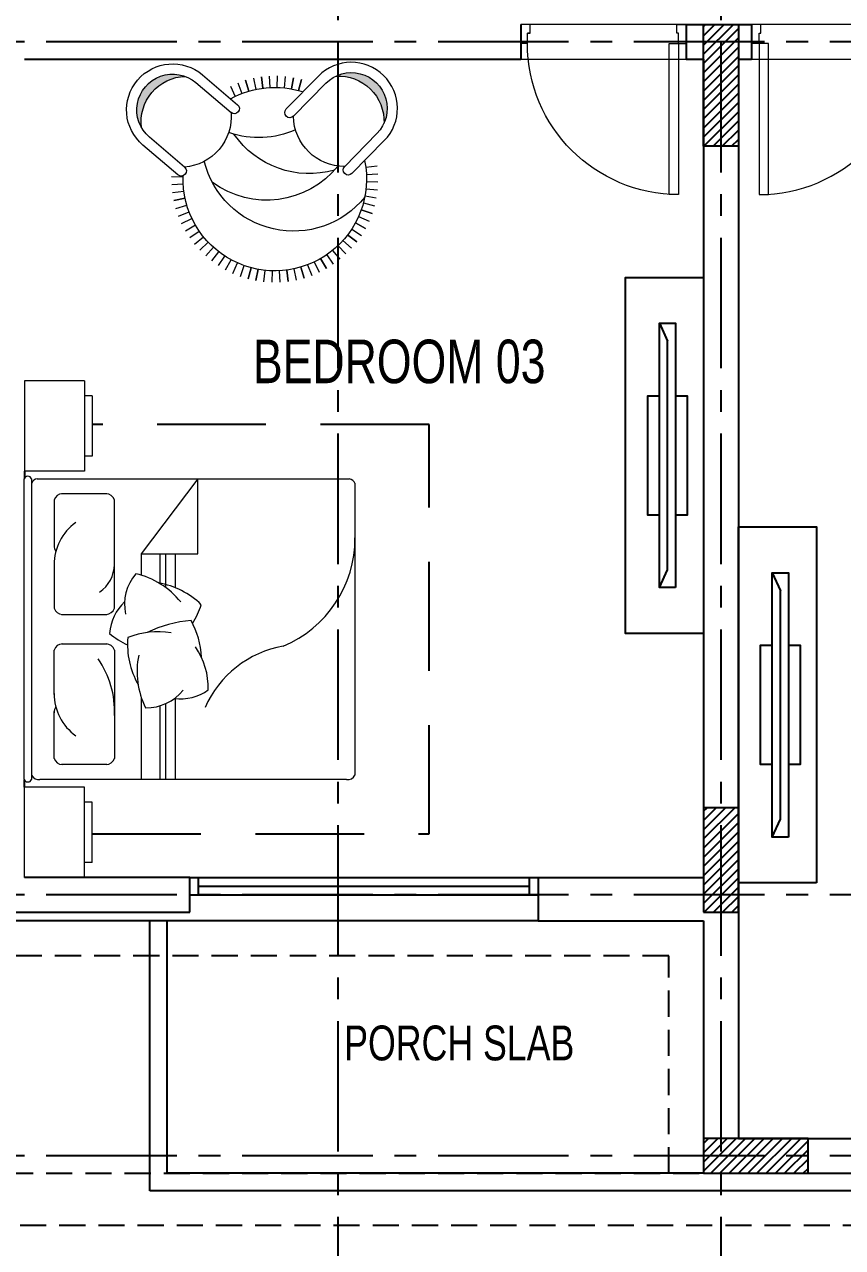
# Model space of a CAD drawing. Header units: centimetres. Extents: x 7997 to 116674, y 1017 to 13844.
# Drawn here: x 95755 to 96225, y 8644 to 9347 of the extents above; entities that cross this region are included whole.
import ezdxf
from ezdxf.enums import TextEntityAlignment as Align

# ---------------------------------------------------------------- set-up
doc = ezdxf.new("R2010")
doc.units = ezdxf.units.CM
doc.header["$LTSCALE"] = 200
for name, pattern in [('A-106-Typical Floor Plan$0$HIDDEN', [0.375, 0.25, -0.125]), ('B_PLN_FR$0$B_PLN_FR$0$HIDDEN2', [0.1875, 0.125, -0.0625]), ('CENTER2', [1.125, 0.75, -0.125, 0.125, -0.125])]:
    doc.linetypes.add(name, pattern=pattern)
for name, color, linetype in [('AXIS', 9, 'CENTER2'), ('COL', 1, 'Continuous'), ('DIM', 11, 'Continuous'), ('LOGO', 6, 'Continuous'), ('WINDOR', 6, 'Continuous'), ('Z-RUBBER', 8, 'Continuous')]:
    doc.layers.add(name, color=color, linetype=linetype)
for name, color, linetype, lineweight in [('FIXT', 33, 'Continuous', 15), ('FIXTURE', 6, 'Continuous', 13), ('HAT', 8, 'Continuous', 9), ('TEXT', 6, 'Continuous', 18), ('WALL', 3, 'Continuous', 25)]:
    doc.layers.add(name, color=color, linetype=linetype, lineweight=lineweight)
doc.styles.add('style8', font='swisscl.ttf', dxfattribs={"width": 0.8})
pattern_1 = [(45, (-33014.81163652129, -54636.48480977972), (-2.651650429449553, 2.651650429449553), [])]

# ---------------------------------------------------------------- blocks, each defined once
blk = doc.blocks.new('S-TABLE')
for p, q in [((-0.3999999999941792, 0.5999999999985448), (0, 0.5999999999985448)), ((-0.3999999999941792, 0), (-0.3999999999941792, 0.5999999999985448)), ((0, 0), (0, 0.5999999999985448)), ((-0.4499999999970897, 0.0999999999985448), (-0.4499999999970897, 0.5)), ((-0.4499999999970897, 0.5), (-0.3999999999941792, 0.5)), ((-0.4499999999970897, 0.0999999999985448), (-0.3999999999941792, 0.0999999999985448)), ((-0.3999999999941792, 0), (0, 0))]:
    blk.add_line(p, q)
blk = doc.blocks.new('D-BED')
for p, q in [((-2.200000000004365, 0.0296591901569627), (-2.200000000004365, 1.970340809893968)), ((-2.144122739780868, 2), (-0.1052614301006542, 2)), ((-1.004110141257114, 1.45797325780586), (-1.004110141257114, 2)), ((-0.9403075372902094, 1.496205360868771), (-0.9403075372902094, 2)), ((-0.9020257847514584, 1.510441343212733), (-0.9020257847514584, 2)), ((-0.7794001579968608, 1.454993892359198), (-0.7794001579968608, 2)), ((-0.0500000000029104, 0), (-0.0500000000029104, 2)), ((0, 2), (0, 0)), ((-0.550236540293554, 1.900000000001455), (-0.2497634597093565, 1.900000000001455)), ((-0.5999999999985448, 1.139133079159363), (-0.5999999999985448, 1.859477638739917)), ((-0.2000000000043656, 1.859477638739917), (-0.2000000000043656, 1.548137141246114)), ((-0.2000000000043656, 1.433799820653803), (-0.2000000000043656, 1.139133079159363)), ((-0.2497634597093565, 1.098610717890549), (-0.550236540293554, 1.098610717890549)), ((-0.2497634597093565, 0.9013892821094484), (-0.550236540293554, 0.9013892821094484)), ((-0.5999999999985448, 0.8608669208479112), (-0.5999999999985448, 0.1405223612673581)), ((-0.2000000000043656, 0.5662001793461969), (-0.2000000000043656, 0.8608669208479112)), ((-1.004110141257114, 0.5), (-1.004110141257114, 0.7241065283524222)), ((-0.9403075372902094, 0.4999969072305249), (-0.9403075372902094, 0.7225387809594395)), ((-0.9020257847514584, 0.4999969072305249), (-0.9020257847514584, 0.6968358246449498)), ((-0.7794001579968608, 0.5), (-0.7794001579968608, 0.6413665078725899)), ((-0.7794001579968608, 0.5), (-1.156048161195939, 0.5)), ((-1.156048161195939, 0), (-0.7794001579968608, 0.5)), ((-1.156048161195939, 0.5), (-1.156048161195939, 0)), ((-0.2000000000043656, 0.1405223612673581), (-0.2000000000043656, 0.4518628587611603)), ((-0.550236540293554, 0.1000000000058208), (-0.2497634597093565, 0.1000000000058208)), ((-0.0864165810562554, 0), (-2.162967588832543, 0))]:
    blk.add_line(p, q)
for centre, radius, start, end in [((-2.153545164350362, 1.950286281971784), 0.0505987731466134, 79.26782164191184, 156.6501681198307), ((-0.0958390055675409, 1.950286281971784), 0.0505987731466134, 25.05101105941295, 100.7321783133108), ((-0.0250857232531416, 1.989322784356772), 0.0272634635576273, 23.05601889648801, 155.6766736105156), ((-0.5456762278336103, 1.843582538225745), 0.0566014703240325, 89.9790697955922, 163.6905583505706), ((-0.2543237721693003, 1.843582538225745), 0.0566014703240325, 16.30944164942934, 90.0209302044078), ((-0.5392555298822117, 1.431256473457323), 0.3392650632933853, 359.5704702871321, 54.82183460325384), ((0.0028765415481757, 1.54308634904737), 0.6036503293858441, 177.0986357102321, 214.9928674133331), ((-0.2589121927667293, 1.55202234759781), 0.0590401667097059, 323.6373213135053, 3.773141524377622), ((-1.845516444111126, 1.802295614455941), 0.7003558551291384, 280.0785794893235, 336.3409724393954), ((-0.8119648345091262, 1.209670466138049), 0.3139651178971283, 89.24457390701164, 141.5516774904601), ((-1.294820680006521, 1.28166292305832), 0.5437848282432931, 348.4974878101478, 26.41876480915569), ((-0.7420842482461012, 1.391516514784596), 0.4824739334607333, 178.4410502165041, 214.5709507839618), ((-1.03641684714239, 1.137309629790252), 0.326797835611664, 83.40210271824644, 125.1112043789023), ((-1.237259178640669, 1.097838695757672), 0.5499844615575792, 355.6335778208581, 29.34086905364096), ((-0.639713589458552, 1.206985144272039), 0.5395181823987202, 182.1735675704617, 209.3625409748056), ((-0.5456762278336103, 1.15502817966626), 0.0566014703240325, 196.3094416494293, 270.0209302044079), ((-0.2543237721693003, 1.15502817966626), 0.0566014703240325, 269.9790697955921, 343.6905583505707), ((-1.425920627509185, 0.3979130380248534), 0.7740912972682245, 112.5643133294184, 180.3180293566867), ((-0.8857501300881268, 0.6646953693270917), 0.4824739334607333, 48.87024920552481, 65.7142740479503), ((-1.187290836620376, 1.789309660904109), 0.8511932867485258, 275.1414564728467, 295.6761660620291), ((-0.8912223481820547, 1.566500327331596), 0.5491735313980942, 260.9335713084909, 291.6209920632973), ((-0.8942033930798061, 1.053515843959758), 0.326797835611664, 313.831301707264, 355.5404033679192), ((-0.6558603318771931, 0.6681865269420088), 0.5491735313980942, 147.7175785551042, 162.0501910523178), ((-0.2955055579004693, 0.7544708583445754), 0.8511932867485258, 165.8328568121755, 166.1053650510524), ((-0.9814078554845764, 0.8344035934060228), 0.3139651178971283, 319.6737728960366, 11.98087647948005), ((-0.5456762278336103, 0.8449718203410157), 0.0566014703240325, 89.9790697955922, 163.6905583505706), ((-0.2543237721693003, 0.8449718203410157), 0.0566014703240325, 16.30944164942934, 90.0209302044078), ((-0.7966862490502536, 1.233476960253028), 0.5499844615575792, 226.0627768098749, 259.7700680426641), ((-0.6183190773954266, 1.160745776709518), 0.5437848282432931, 218.926686799167, 256.8479637981712), ((-0.379306033035391, 0.5695543373876717), 0.2206943872145867, 123.5356910376508, 179.8881861354626), ((-0.5392555298822117, 0.5687435265499518), 0.3392650632933853, 305.1781653967461, 0.4295297128679274), ((-0.2589121927667293, 0.4479776524094632), 0.0590401667097059, 356.2268584756224, 36.3626786864946), ((-0.5456762278336103, 0.1564174617742537), 0.0566014703240325, 196.3094416494293, 270.0209302044079), ((-0.2543237721693003, 0.1564174617742537), 0.0566014703240325, 269.9790697955921, 343.6905583505707), ((-2.153545164350362, 0.0497137180354912), 0.0505987731466134, 203.3498318344088, 259.2678217461712), ((-0.0958390055675409, 0.0497137180354912), 0.0505987731466134, 279.1793532850785, 334.9489889405871), ((-0.0250857232531416, 0.0106772156505031), 0.0272634635576273, 204.3233263894844, 336.943981103512)]:
    blk.add_arc(centre, radius, start, end)
blk = doc.blocks.new('A$C5A9275AE')
for p, q in [((15.8285633003029, 69.39578830605024, 0.0853813218464351), (17.41894800814725, 69.39578830605024, 0.0853813218464351)), ((88.46626131134644, 69.39578830605024, 0.0853813218464351), (86.83878771619447, 69.39578830605024, 0.0853813218464351))]:
    blk.add_line(p, q)
at = {"color": 4, "linetype": 'B_PLN_FR$0$B_PLN_FR$0$HIDDEN2', "elevation": 0.0853813218464351}
blk.add_lwpolyline([(5.101290573140432, 53.85033376075444), (5.101290573140432, -23.57764691118791), (99.19353403849482, -23.57764691118791), (99.19353403849482, 53.85033376075444)], dxfattribs=at)
at = {"layer": 'FIXTURE', "yscale": 34.54545454531055, "zscale": 34.54545454531055}
for name, p, xscale, rotation in [('S-TABLE', (-4.89870942683774, 69.39578830605024, 0.0853813218464351), -34.54545454531055, 270), ('D-BED', (86.6928668520336, 69.47368259594077, 0.0853813218464351), 34.54545454531055, 90), ('S-TABLE', (109.193534038473, 69.39578830605024, 0.0853813218464351), 34.54545454531055, 90)]:
    blk.add_blockref(name, p, dxfattribs=dict(at, xscale=xscale, rotation=rotation))
blk = doc.blocks.new('tv')
at = {"layer": 'DIM'}
for p, q in [((36173.43591105189, 35925.42571402519), (36168.77462219247, 35915.11354154851)), ((36168.77462219246, 35915.11354154851), (36168.77462219247, 35783.89032183679)), ((36173.43591105189, 35773.57814936013), (36168.77462219247, 35783.89032183681))]:
    blk.add_line(p, q, dxfattribs=at)
blk.add_lwpolyline([(36164.11333333304, 35925.42571402519), (36173.43591105189, 35925.42571402519), (36173.43591105189, 35773.57814936013), (36164.11333333304, 35773.57814936013)], close=True, dxfattribs=at)
for points in [[(36164.11333333304, 35815.20397162715), (36157.42487508336, 35815.20397162715), (36157.42487508336, 35883.79989175818), (36164.11333333304, 35883.79989175818)], [(36173.43591105189, 35883.79989175818), (36180.12436930158, 35883.79989175818), (36180.12436930158, 35815.20397162715), (36173.43591105189, 35815.20397162715)]]:
    blk.add_lwpolyline(points, dxfattribs=at)
blk = doc.blocks.new('A$C515B7EE7')
at = {"layer": 'LOGO'}
h = blk.add_hatch(color=256, dxfattribs=at)
edge = h.paths.add_edge_path()
edge.add_arc((1068.996779252804, 1140.564889319416), 251.2023685076275, -0.11032240583739394, 95.10446281001981, ccw=False)
edge.add_arc((1137.493622327951, 1215.308402943134), 197.5861093311401, -22.37898355899286, 117.373123963177)
edge = h.paths.add_edge_path()
edge.add_arc((1111.343178837094, 304.6732059632777), 251.2023685076287, -94.17817988057448, 1.0366053384943825, ccw=False)
edge.add_arc((1181.03937323179, 231.0467784559005), 197.5861093329136, 243.5531589652931, 383.3052664926251)
at = {"layer": 'FIXT'}
for p, q in [((552.0595191600733, 1298.644931696064), (576.2936770583328, 1240.246050707239)), ((576.2936770583328, 1240.246050707239), (552.0595191600733, 1298.644931696064)), ((613.5467107764271, 1254.016977536492), (593.9691820966837, 1314.13722437917)), ((651.7653602908249, 1264.822613855358), (636.9651628004794, 1326.293565237604)), ((690.7139949178963, 1272.596339322685), (680.782376756455, 1335.039006390783)), ((730.152483373764, 1277.290226337442), (725.1506762708013, 1340.319629280188)), ((769.8376742637774, 1278.875335525023), (769.7965160205204, 1342.102877115598)), ((809.5248951891845, 1277.341894155892), (814.4446395582054, 1340.377755574882)), ((820.1886584674066, 1161.514462426188), (991.8246878505452, 1348.803092462418)), ((472.5868265824683, 1182.078710401722), (435.3893123752205, 1233.206673852517)), ((472.5244040849502, 1258.054529770161), (505.5957969898882, 1204.165693440533)), ((505.5957969898882, 1204.165693440533), (472.5244040849502, 1258.054529770161)), ((540.2359364739386, 1223.594735709834), (511.4945610056457, 1279.912202326057)), ((412.2651267008914, 1130.491163941508), (367.5274000100035, 1175.170684083947)), ((400.3182360685023, 1205.521829867386), (441.4125365308428, 1157.469960192277)), ((441.4125365308428, 1157.469960192277), (400.3182360685023, 1205.521829867386)), ((360.7561572737177, 1070.102352927439), (309.5798094036581, 1107.233271693636)), ((385.3243005666009, 1101.308654897788), (337.218970607064, 1142.340361406154)), ((337.218970607064, 1142.340361406154), (385.3243005666009, 1101.308654897788)), ((1283.162556800788, 1081.813713422453), (1111.526527417096, 894.5250833831378)), ((262.9734025614744, 1031.067281259166), (319.3282400789321, 1002.399250319169)), ((319.3282400789321, 1002.399250319169), (262.9734025614744, 1031.067281259166)), ((338.7121676045062, 1037.064655276132), (284.7803210257262, 1070.065861836832)), ((289.0014679326559, 929.0489311816054), (228.855783896026, 948.5481722292607)), ((302.7238830595452, 966.319861810538), (244.2935009154025, 990.477969188476)), ((1311.2491617958, 949.252760923875), (1251.128914954752, 929.6752322440152)), ((1251.128914954752, 929.6752322440152), (1311.2491617958, 949.252760923875)), ((216.7554301580822, 905.5364015234518), (278.2455979405495, 890.816246110131)), ((278.2455979405495, 890.816246110131), (216.7554301580822, 905.5364015234518)), ((1323.405502656737, 906.2567802178673), (1261.934551274288, 891.4565827298211)), ((1261.934551274288, 891.4565827298211), (1323.405502656737, 906.2567802178673)), ((202.8441874417185, 817.332702141488), (265.8800488623383, 812.4129577702843)), ((265.8800488623383, 812.4129577702843), (202.8441874417185, 817.332702141488)), ((270.5225866071123, 851.8575238123303), (208.0670424057462, 861.7078389414819)), ((1269.708276743739, 852.5079481007997), (1332.150943807414, 862.4395662643365)), ((1274.402163756517, 813.0694596443791), (1337.431566699437, 818.0712667480693)), ((201.1190659056301, 772.6845786020276), (264.3466074938478, 772.7257368472056)), ((1275.987272941915, 773.3842687543365), (1339.214814532432, 773.4254269994562)), ((202.9023137377517, 728.038738853531), (265.9317166814872, 733.0405459572212)), ((208.1829366298916, 683.6704393390683), (270.6256036936247, 693.6020575008006)), ((1332.266838029289, 684.4021666600602), (1269.811293828039, 694.2524817892117)), ((1337.489692993666, 728.7773034600541), (1274.453831574938, 733.6970478312578)), ((1274.453831574938, 733.6970478312578), (1337.489692993666, 728.7773034600541)), ((216.9283777805686, 639.8532253818703), (278.3993291652587, 654.653422871721)), ((278.3993291652587, 654.653422871721), (216.9283777805686, 639.8532253818703)), ((229.0847186419123, 596.8572446777252), (289.2049654821458, 616.4347733575851)), ((289.2049654821458, 616.4347733575851), (229.0847186419123, 596.8572446777252)), ((1311.478096541628, 597.5618333722814), (1251.332412505377, 617.0610744205187)), ((1323.578450279572, 640.5736040780903), (1262.088282494893, 655.2937594931573)), ((1262.088282494893, 655.2937594931573), (1323.578450279572, 640.5736040780903)), ((244.5770113243489, 554.9475817432394), (302.9758923134359, 579.1817396373954)), ((263.3097406945017, 514.3826235885499), (319.6272073089203, 543.1239990548347)), ((1324.531199121295, 366.8789046404418), (1149.889894028282, 551.3683950728155)), ((1296.040379520011, 555.6320364130079), (1237.609997377818, 579.7901437892579)), ((285.1674132487678, 475.412466668291), (339.0562495800841, 508.4838595715119)), ((310.0152691660915, 438.2773749602493), (361.1432326147915, 475.4748891658382)), ((337.7001131492434, 403.2062986519886), (385.7519828217628, 444.3005991100217)), ((368.0512589323043, 370.4154625909287), (412.7307790732884, 415.1531892818748)), ((400.8815816084389, 340.1070331885712), (441.9132881204423, 388.2123631474678)), ((435.9886713179585, 312.467871987028), (473.1195900848543, 363.6442198553705)), ((473.1560811839008, 287.6683836090961), (506.1572877442522, 341.6002301856061)), ((512.1546617614513, 265.8614651442622), (540.8226927014766, 322.2163026623311)), ((552.743973831326, 247.1815634987433), (576.9020812059462, 305.6119456429151)), ((594.6737707896682, 231.7438464764855), (614.1730118377891, 291.889530513552)), ((637.685541495186, 219.6434927392402), (652.4056969097874, 281.1336605239776)), ((681.5141040789604, 210.9551049895235), (691.3644192057254, 273.4106491903658)), ((691.3644192057254, 273.4106491903658), (681.5141040789604, 210.9551049895235)), ((862.9062422451389, 279.7041427065269), (1037.547547335183, 95.21465227351291)), ((725.8892408783431, 205.7322500248556), (730.80898524847, 268.7681114439038)), ((770.5373644149222, 204.007128486468), (770.4962061716942, 267.234670076461)), ((815.1832041672023, 205.79037631955), (810.1813970617077, 268.8197792641004))]:
    blk.add_line(p, q, dxfattribs=at)
for points in [[(778.5689629025001, 1199.655802286929), (950.2049922872102, 1386.944432327466, -0.9999999999999492), (1324.78225236517, 1043.672373555426), (1153.146222978452, 856.3837435182068)], [(821.9085777027358, 240.8949637985788), (996.5498827951669, 56.40547336399322, 0.9999999999999492), (1365.528863661777, 405.6880835499032), (1190.887558568007, 590.1775739815203)]]:
    blk.add_lwpolyline(points, format="xyb", dxfattribs=at)
for centre, radius, start, end in [((1137.493622327514, 1215.308402941097), 197.5861093329373, 317.4970701996572, 137.4970701996573), ((1068.996779252804, 1140.564889319416), 251.2023685076378, 359.8896775941751, 95.10446281010103), ((770.1669402206608, 773.0550028022262), 505.8204398923193, 81.38481571980776, 275.1588204015551), ((983.3653543191613, 887.2239749004366), 505.8204398925868, 132.0003894171105, 259.2533033810042), ((799.3788106849242, 1180.585132356558), 28.22658704756244, 137.4970701996573, 317.4970701996572), ((1099.352282462263, 1173.688707380497), 279.4289555551999, 182.4970702008753, 272.4970701922641), ((1161.857037582929, 748.2355271434062), 505.8204398925868, 131.8746374862235, 219.1709492568654), ((1295.725756095984, 991.4651891515823), 505.8204398925868, 167.1011909215076, 238.2866004276468), ((770.1669402206608, 773.0550028022262), 505.8204398923193, 334.2530404793155, 20.95231626076272), ((1508.924170196726, 723.4160514828982), 505.8204398925868, 159.3687630517826, 201.4774869167738), ((1132.336375200015, 875.454413452826), 28.22658704756244, 137.4970701996573, 317.4970701996572), ((1142.23019432064, 272.0444429962081), 279.4289555552, 88.42921272517324, 178.4292127299889), ((1170.388726301462, 570.7729845276917), 28.22658704756245, 43.42921272660686, 223.4292127266068), ((1181.03937323179, 231.0467784559005), 197.5861093329373, 223.4292127266068, 43.42921272660686), ((842.4074099758582, 260.2995532533969), 28.22658704756245, 43.42921272660686, 223.4292127266068), ((1111.343178837065, 304.6732059632777), 251.2023685076378, 265.821820115658, 1.036605337963903)]:
    blk.add_arc(centre, radius, start, end, dxfattribs=at)
blk = doc.blocks.new('A$C414D25BB')
at = {"layer": 'Z-RUBBER', "ltscale": 0.05}
h = blk.add_hatch(dxfattribs=at)
h.set_pattern_fill('ANSI31', color=256, scale=0.9999999999999999, style=0)
h.set_pattern_definition([(45, (-21734.03029462595, -7392.247528867247), (-0.08838834764831843, 0.08838834764831845), [])])
h.paths.add_polyline_path([(0.1139906839840705, 0.06178984312953162, -5.138732829033955), (0.1154906839842056, 0.06178984312953162), (0.1154906839842056, 0.06028984312955998), (0.116240683984131, 0.06028984312955998), (0.1154906839842056, 0.0581438927513318), (0.116240683984131, 0.0581438927513318), (0.1147406839841665, 0.05564389275132697), (0.1132406839841451, 0.0581438927513318), (0.1139906839840705, 0.0581438927513318), (0.1132406839841451, 0.06028984312955998), (0.1139906839840705, 0.06028984312955998)])
at = {"layer": 'FIXTURE'}
for p, q in [((0.8572406839844007, 0.9156438927511701), (0.8572406839844007, 0.1156438927512085)), ((0.9072406839845826, 0.9156438927511701), (0.8572406839844007, 0.9156438927511701)), ((0.9072406839845826, 0.1156438927512156), (0.9072406839845826, 0.9156438927511701)), ((0.107240683984628, 0.1156438927513292), (0.07224068398397776, 0.1156438927512156)), ((0.07224068398397776, 0.1156438927512724), (0.07224068398392092, 0.01564389275124967)), ((0.107240683984628, 0.1156438927513292), (0.107240683984628, 0.06164389275141247)), ((0.8572406839844007, 0.1156438927512085), (0.9072406839845826, 0.1156438927512156)), ((0.9072406839845826, 0.1156438927513435), (0.9472406839843188, 0.1156438927512156)), ((0.9072406839845826, 0.1156438927512724), (0.9072406839845826, 0.06164389275141247)), ((0.9472406839843188, 0.1156438927512724), (0.9472406839844894, 0.01564389275124967)), ((0.1222406839838186, 0.01564389275136335), (0.07224068398392092, 0.01564389275124967)), ((0.1192406839838327, 0.06164389275141247), (0.107240683984628, 0.06164389275141247)), ((0.112240683983714, 0.06164389275141247), (0.1222406839837049, 0.06164389275141247)), ((0.1222406839837049, 0.06164389275141247), (0.1222406839838186, 0.01564389275136335)), ((0.9072406839845826, 0.06164389275141247), (0.8972406839845917, 0.06164389275141247)), ((0.8972406839845917, 0.06164389275141247), (0.897240683984478, 0.01564389275136335)), ((0.897240683984478, 0.01564389275136335), (0.9472406839844894, 0.01564389275124967))]:
    blk.add_line(p, q, dxfattribs=at)
blk.add_lwpolyline([(0.905490683984226, 0.06164389275141247), (0.9039906839842047, 0.06164389275141247)], dxfattribs=at)
blk.add_arc((0.9072406839845826, 0.1156438927512156), 0.8000000000000113, 90, 180, dxfattribs=at)
blk = doc.blocks.new('06-FF COLUMNS-Essa', base_point=(38719.86039226825, 8657.00204205148))
at = {"layer": 'COL', "ltscale": 0.05}
h = blk.add_hatch(dxfattribs=at)
h.set_pattern_fill('ANSI31', color=8, scale=30)
h.set_pattern_definition(pattern_1)
h.paths.add_polyline_path([(39339.86039236138, 9347.002040313142), (39359.86039236138, 9347.002040313142), (39359.86039236138, 9277.002040313142), (39339.86039236138, 9277.002040313142)])
h = blk.add_hatch(dxfattribs=at)
h.set_pattern_fill('ANSI31', color=8, scale=30)
h.set_pattern_definition(pattern_1)
h.paths.add_polyline_path([(39339.86039227716, 8837.002040369021), (39359.86039227716, 8837.002040369021), (39359.86039227716, 8897.002040369021), (39339.86039227716, 8897.002040369021)])
h = blk.add_hatch(dxfattribs=at)
h.set_pattern_fill('ANSI31', color=8, scale=30)
h.set_pattern_definition(pattern_1)
h.paths.add_polyline_path([(39339.86039226892, 8707.002040322135), (39339.8603922714, 8687.002040240397), (39399.86039220792, 8687.002040243511), (39399.86039220548, 8707.002040325235)])
at = {"layer": 'COL'}
for points in [[(39339.86039236138, 9347.002040313142), (39359.86039236138, 9347.002040313142), (39359.86039236138, 9277.002040313142), (39339.86039236138, 9277.002040313142)], [(39339.86039227716, 8837.002040369021), (39359.86039227716, 8837.002040369021), (39359.86039227716, 8897.002040369021), (39339.86039227716, 8897.002040369021)], [(39339.86039226892, 8707.002040322135), (39339.8603922714, 8687.002040240397), (39399.86039220792, 8687.002040243511), (39399.86039220548, 8707.002040325235)]]:
    blk.add_lwpolyline(points, close=True, dxfattribs=at)
blk = doc.blocks.new('03-FIRST FLOOR PLAN-selattin', base_point=(31015.72855799335, 25621.50032854611))
at = {"layer": 'HAT', "ltscale": 0.15}
for p, q in [((30555.72855968116, 24766.50032686552), (30460.72855969047, 24766.50032700522)), ((30688.22855955962, 24766.50032691209), (30593.22855956894, 24766.50032686552)), ((30460.72855969047, 24746.50032694003), (30555.72855968116, 24746.50032694003)), ((30593.22855956894, 24746.50032689346), (30688.22855951306, 24746.50032694003))]:
    blk.add_line(p, q, dxfattribs=at)
at = {"layer": 'WALL'}
for p, q in [((30460.72855969047, 24766.50032691209), (30460.72855969047, 24746.50032689346)), ((30555.72855963459, 24766.50032691209), (30593.2285596155, 24766.50032691209)), ((30555.72855968116, 24766.50032686552), (30555.72855968116, 24746.50032689346)), ((30593.22855956894, 24766.50032686552), (30593.22855956894, 24746.50032689346)), ((30175.7285596155, 24746.50032694148), (30460.72855969047, 24746.50032694003)), ((30555.72855963459, 24746.50032694003), (30565.72855969047, 24746.50032694003)), ((30565.72855969047, 24746.50032694003), (30565.72855950421, 24276.50032707475)), ((30585.72855960619, 24746.50032698659), (30585.72855960619, 24126.5003269214)), ((30585.72855960619, 24746.50032694003), (30593.22855956894, 24746.50032694003)), ((30270.72855956271, 24276.50032702136), (30175.74457019609, 24276.50032702136)), ((30270.72855956271, 24256.50032709586), (30270.72855956271, 24276.50032702136)), ((30470.72855949751, 24276.50032706517), (30565.72855950421, 24276.50032707475)), ((30470.72855949751, 24276.50032706517), (30470.72855949751, 24251.50032696797)), ((30055.72855958133, 24256.50032709586), (30270.72855956271, 24256.50032709586)), ((30470.72855949751, 24251.50032696797), (30565.72855951306, 24251.50032696797)), ((30565.72855951306, 24251.50032696797), (30565.72855960619, 24106.5003269214)), ((30585.72855960619, 24126.5003269214), (30685.72855954565, 24126.50032701913)), ((30565.72855960619, 24106.5003269214), (30685.72855954565, 24106.50032697749))]:
    blk.add_line(p, q, dxfattribs=at)
at = {"layer": 'WALL', "color": 8, "linetype": 'A-106-Typical Floor Plan$0$HIDDEN', "ltscale": 0.3}
for p, q in [((30075.7285596155, 24106.50032782425), (30565.72855960619, 24106.5003269214)), ((30885.72855954565, 24076.50032865042), (30075.7285596155, 24076.50032865043))]:
    blk.add_line(p, q, dxfattribs=at)
blk.add_lwpolyline([(30545.72855960619, 24106.5003269214), (30545.72855960619, 24231.50032696797), (29995.72855963413, 24231.50032696797)], dxfattribs=at)
at = {"layer": 'WINDOR'}
for p, q in [((30270.72855956271, 24276.50032702136), (30470.72855949751, 24276.50032702136)), ((30275.72855954408, 24266.50032703067), (30275.72855954408, 24276.50032699342)), ((30465.72855951614, 24266.50032703067), (30465.72855951614, 24276.50032699342)), ((30275.72855954408, 24271.50032701204), (30465.72855951614, 24271.50032701204)), ((30270.72855956271, 24266.50032703067), (30470.72855949751, 24266.50032703067)), ((30470.72855949751, 24251.50032709586), (30055.72855958134, 24251.50032709586)), ((30247.72855960741, 24096.50032782425), (30247.7285596074, 24251.50032718999)), ((30257.72855960741, 24106.5003269214), (30257.7285596074, 24251.50032718999)), ((30565.72855960619, 24106.5003269214), (30257.72855960741, 24106.5003269214)), ((30885.72855954565, 24096.50032782425), (30247.72855960741, 24096.50032782425))]:
    blk.add_line(p, q, dxfattribs=at)
at = {"color": 6, "ltscale": 2}
blk.add_blockref('06-FF COLUMNS-Essa', (29945.7285596155, 24076.50032865043), dxfattribs=at)
at = {"layer": 'WALL', "color": 0, "yscale": 108.5714285607147, "zscale": 108.5714285607147, "rotation": 180}
for p, xscale in [((30452.88528543013, 24768.19880669489), -108.5714285607147), ((30696.07183381996, 24768.19880669489), 108.5714285607147)]:
    blk.add_blockref('A$C414D25BB', p, dxfattribs=dict(at, xscale=xscale))
at = {"layer": 'TEXT', "style": 'style8'}
blk.add_text('BEDROOM 03', height=25, dxfattribs=at).set_placement((30306.92408071872, 24560.43181016243))
blk.add_text('PORCH SLAB', height=19.99999804184164, dxfattribs=at).set_placement((30425.4293300997, 24181.39946084024), align=Align.MIDDLE_CENTER)
blk = doc.blocks.new('09-GRID LINE PLAN-Essa', base_point=(37178.05503674302, 7462.002041980026))
at = {"layer": 'AXIS', "ltscale": 0.5}
for p, q in [((37598.05503674302, 7462.002041980026), (37598.05503674302, 5332.002042018861)), ((37818.05503677096, 7462.002041980026), (37818.05503677096, 5332.002042018861)), ((38518.05503675233, 6337.00204210268), (36878.05503674302, 6337.00204210268)), ((38518.05503675233, 5847.002042065427), (36878.05503674302, 5847.002042065427)), ((38518.05503675233, 5697.00204193991), (36878.05503674302, 5697.00204193991))]:
    blk.add_line(p, q, dxfattribs=at)

msp = doc.modelspace()

# ---------------------------------------------------------------- linework, layer by layer
at = {"layer": 'DIM'}
for points in [[(96145.04324481239, 8997.193355895126), (96100.19640119949, 8997.193355895126), (96100.19640119949, 9201.59171794135), (96145.04324481239, 9201.59171794135)], [(96209.89008849242, 8853.915178462737), (96165.04324487952, 8853.915178462737), (96165.04324487952, 9058.313540508962), (96209.89008849242, 9058.313540508962)]]:
    msp.add_lwpolyline(points, close=True, dxfattribs=at)

# ---------------------------------------------------------------- block references
at = {"layer": 'DIM', "rotation": 180}
for p in [(132293.0772286166, 44948.8944686109), (132357.9240722966, 44805.61629117851)]:
    msp.add_blockref('tv', p, dxfattribs=at)
at = {"layer": 'FIXT', "ltscale": 25, "xscale": -0.104157119493187, "yscale": 0.104157119493187, "zscale": 0.104157119493187, "rotation": 273.0309559978191}
msp.add_blockref('A$C515B7EE7', (95822.64886814498, 9173.782079929106), dxfattribs=at)
at = {"layer": 'WALL', "xscale": 2.500000000005457, "yscale": 2.500000000005457, "zscale": 2.500000000005457, "rotation": 90.00000000000001}
msp.add_blockref('A$C5A9275AE', (95928.53271566928, 8869.248815637273, -0.2134533046165537), dxfattribs=at)

# ---------------------------------------------------------------- next in the draw order: block references
at = {"layer": 'DIM', "linetype": 'Continuous'}
msp.add_blockref('03-FIRST FLOOR PLAN-selattin', (96595.04324328977, 10202.00204222527), dxfattribs=at)

# ---------------------------------------------------------------- next in the draw order: block references
at = {"layer": 'COL', "linetype": 'Continuous'}
msp.add_blockref('09-GRID LINE PLAN-Essa', (95515.04324487466, 10462.00204074793), dxfattribs=at)

doc.saveas('drawing.dxf')
